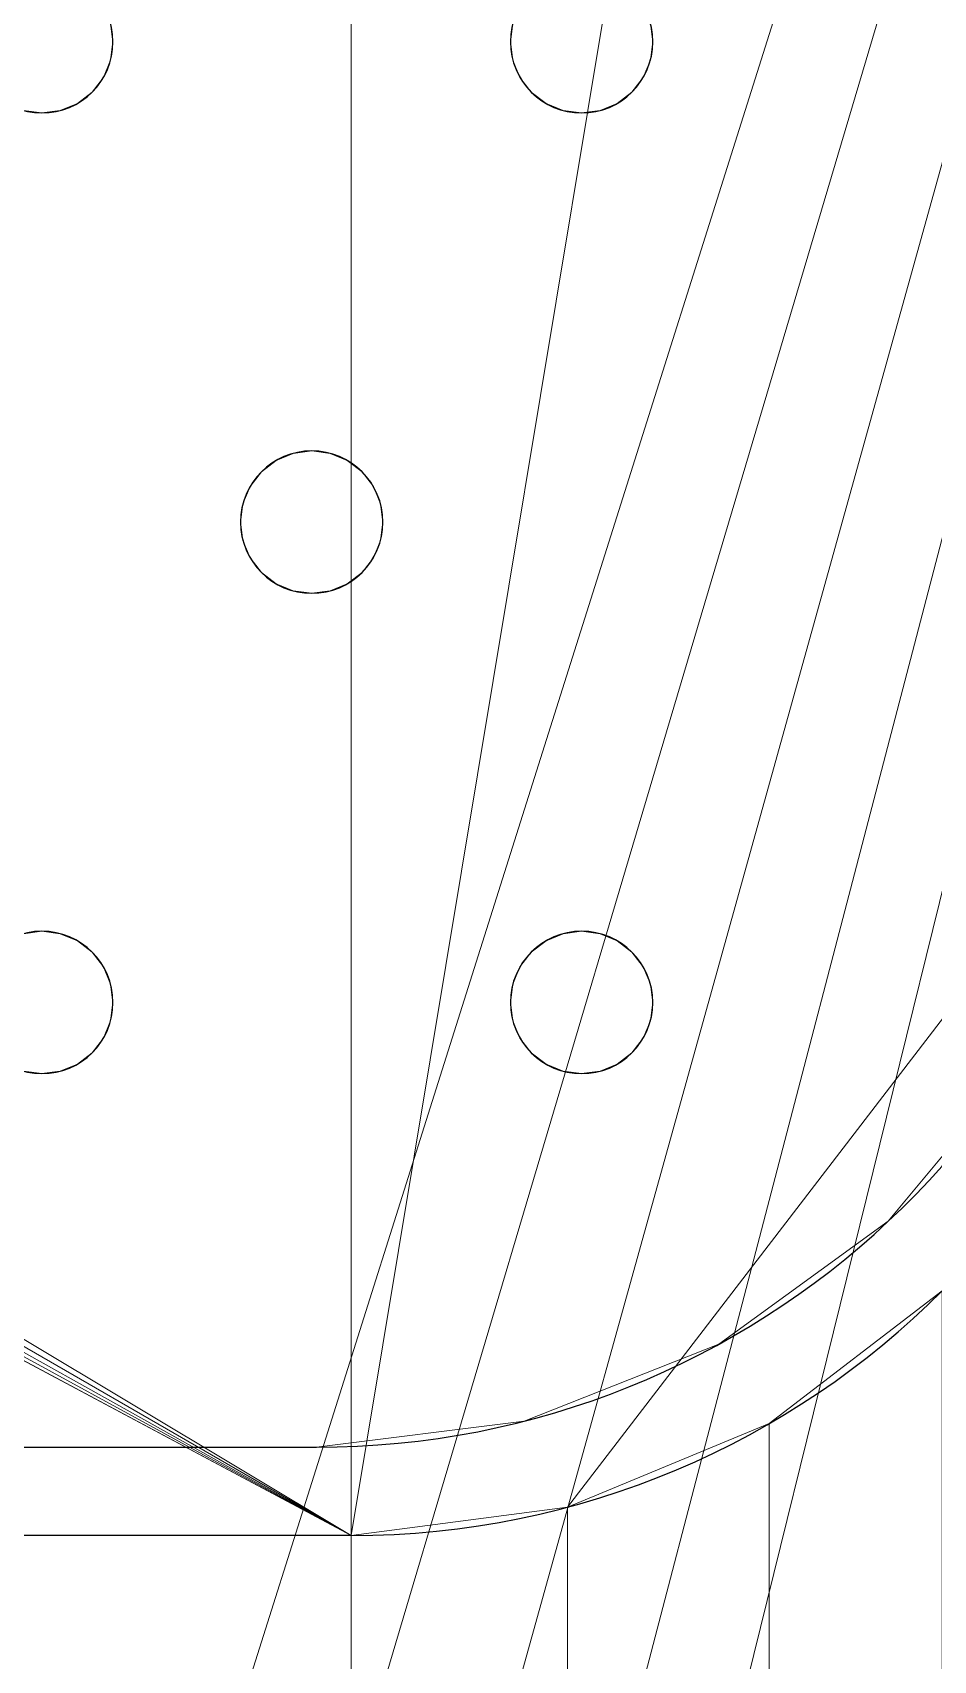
# Model space of a CAD drawing. Header units: millimetres. Extents: x -1 to 1201, y -701 to 1.
# Drawn here: x 1059.6 to 1110.2, y -405 to -313.5 of the extents above; entities that cross this region are included whole.
import ezdxf

# ---------------------------------------------------------------- set-up
doc = ezdxf.new("R2010")
doc.units = ezdxf.units.MM
doc.layers.add('IQ_200_3D', color=1, linetype='Continuous')
doc.layers.add('IQ_204_2D', color=7, linetype='Continuous')

msp = doc.modelspace()

# ---------------------------------------------------------------- linework, layer by layer
at = {"layer": 'IQ_200_3D', "lineweight": 18}
for points, invisible_edges in [([(1122.451, -349.072, 888), (1094.315, -261.035, 888), (1094.451, -260, 888), (1122.451, -119.8, 888)], 5), ([(1122.451, -119.8, 890), (1094.451, -206, 890), (1094.451, -260, 890), (1122.451, -349.072, 890)], 7), ([(1122.451, -349.072, 890), (1094.451, -260, 890), (1094.315, -261.035, 890)], 13), ([(1094.315, -312.965, 890), (1094.451, -314, 890), (1122.451, -349.072, 890), (1094.315, -261.035, 890)], 14), ([(1094.315, -312.965, 888), (1094.315, -261.035, 888), (1122.451, -349.072, 888), (1094.451, -314, 888)], 7), ([(1086.451, -314, 890), (1086.587, -312.965, 890), (1064.118, -314, 890), (1063.981, -315.035, 890)], 10), ([(1086.587, -312.965, 890), (1063.981, -312.965, 890), (1064.118, -314, 890)], 13), ([(1064.118, -314, 888), (1063.981, -312.965, 888), (1086.587, -312.965, 888), (1086.451, -314, 888)], 10), ([(1064.118, -314, 890), (1063.981, -312.965, 890), (1063.981, -312.965, 888), (1064.118, -314, 888)], 2), ([(1086.587, -312.965, 890), (1086.451, -314, 890), (1086.451, -314, 888), (1086.587, -312.965, 888)], 8), ([(1094.451, -314, 890), (1094.315, -312.965, 890), (1094.315, -312.965, 888), (1094.451, -314, 888)], 2), ([(1063.981, -315.035, 890), (1063.582, -316, 890), (1086.587, -315.035, 890), (1086.451, -314, 890)], 10), ([(1063.981, -315.035, 888), (1064.118, -314, 888), (1086.451, -314, 888), (1086.587, -315.035, 888)], 10), ([(1063.981, -315.035, 890), (1064.118, -314, 890), (1064.118, -314, 888), (1063.981, -315.035, 888)], 8), ([(1086.451, -314, 890), (1086.587, -315.035, 890), (1086.587, -315.035, 888), (1086.451, -314, 888)], 2), ([(1094.451, -314, 890), (1094.315, -315.035, 890), (1122.451, -349.072, 890)], 14), ([(1094.315, -315.035, 888), (1094.451, -314, 888), (1122.451, -349.072, 888)], 14), ([(1094.315, -315.035, 890), (1094.451, -314, 890), (1094.451, -314, 888), (1094.315, -315.035, 888)], 8), ([(1086.587, -315.035, 890), (1063.582, -316, 890), (1086.987, -316, 890)], 3), ([(1086.987, -316, 888), (1075.284, -337, 888), (1063.582, -316, 888), (1086.587, -315.035, 888)], 7), ([(1063.582, -316, 888), (1063.981, -315.035, 888), (1086.587, -315.035, 888)], 14), ([(1063.582, -316, 890), (1063.981, -315.035, 890), (1063.981, -315.035, 888), (1063.582, -316, 888)], 10), ([(1086.587, -315.035, 890), (1086.987, -316, 890), (1086.987, -316, 888), (1086.587, -315.035, 888)], 10), ([(1094.315, -315.035, 890), (1093.915, -316, 890), (1122.451, -349.072, 890)], 14), ([(1093.915, -316, 888), (1094.315, -315.035, 888), (1122.451, -349.072, 888)], 14), ([(1093.915, -316, 890), (1094.315, -315.035, 890), (1094.315, -315.035, 888), (1093.915, -316, 888)], 10), ([(1075.284, -337, 890), (1086.987, -316, 890), (1063.582, -316, 890), (1062.946, -316.828, 890)], 11), ([(1075.284, -337, 888), (1074.249, -337.136, 888), (1062.946, -316.828, 888), (1063.582, -316, 888)], 10), ([(1062.946, -316.828, 890), (1063.582, -316, 890), (1063.582, -316, 888), (1062.946, -316.828, 888)], 10), ([(1087.622, -316.828, 890), (1086.987, -316, 890), (1075.284, -337, 890), (1076.32, -337.136, 890)], 10), ([(1087.622, -316.828, 888), (1076.32, -337.136, 888), (1075.284, -337, 888), (1086.987, -316, 888)], 5), ([(1086.987, -316, 890), (1087.622, -316.828, 890), (1087.622, -316.828, 888), (1086.987, -316, 888)], 10), ([(1122.451, -349.072, 890), (1093.915, -316, 890), (1093.279, -316.828, 890)], 13), ([(1093.915, -316, 888), (1122.451, -349.072, 888), (1093.279, -316.828, 888)], 3), ([(1093.279, -316.828, 890), (1093.915, -316, 890), (1093.915, -316, 888), (1093.279, -316.828, 888)], 10), ([(1062.118, -317.464, 890), (1061.153, -317.864, 890), (1073.284, -337.536, 890), (1074.249, -337.136, 890)], 10), ([(1073.284, -337.536, 888), (1072.456, -338.172, 888), (1061.153, -317.864, 888), (1062.118, -317.464, 888)], 10), ([(1061.153, -317.864, 890), (1062.118, -317.464, 890), (1062.118, -317.464, 888), (1061.153, -317.864, 888)], 10), ([(1062.946, -316.828, 890), (1062.118, -317.464, 890), (1074.249, -337.136, 890), (1075.284, -337, 890)], 10), ([(1074.249, -337.136, 888), (1073.284, -337.536, 888), (1062.118, -317.464, 888), (1062.946, -316.828, 888)], 10), ([(1062.118, -317.464, 890), (1062.946, -316.828, 890), (1062.946, -316.828, 888), (1062.118, -317.464, 888)], 10), ([(1088.451, -317.464, 890), (1087.622, -316.828, 890), (1076.32, -337.136, 890), (1077.284, -337.536, 890)], 10), ([(1076.32, -337.136, 888), (1087.622, -316.828, 888), (1088.451, -317.464, 888)], 13), ([(1077.284, -337.536, 888), (1076.32, -337.136, 888), (1088.451, -317.464, 888), (1089.416, -317.864, 888)], 10), ([(1089.416, -317.864, 890), (1088.451, -317.464, 890), (1077.284, -337.536, 890), (1078.113, -338.172, 890)], 10), ([(1092.451, -317.464, 890), (1079.148, -339.965, 890), (1079.284, -341, 890), (1122.451, -349.072, 890)], 13), ([(1091.486, -317.864, 890), (1079.148, -339.965, 890), (1092.451, -317.464, 890)], 3), ([(1079.284, -341, 888), (1079.148, -339.965, 888), (1092.451, -317.464, 888), (1122.451, -349.072, 888)], 14), ([(1091.486, -317.864, 888), (1092.451, -317.464, 888), (1079.148, -339.965, 888)], 14), ([(1087.622, -316.828, 890), (1088.451, -317.464, 890), (1088.451, -317.464, 888), (1087.622, -316.828, 888)], 10), ([(1088.451, -317.464, 890), (1089.416, -317.864, 890), (1089.416, -317.864, 888), (1088.451, -317.464, 888)], 10), ([(1091.486, -317.864, 890), (1092.451, -317.464, 890), (1092.451, -317.464, 888), (1091.486, -317.864, 888)], 10), ([(1122.451, -349.072, 890), (1093.279, -316.828, 890), (1092.451, -317.464, 890)], 13), ([(1093.279, -316.828, 888), (1122.451, -349.072, 888), (1092.451, -317.464, 888)], 3), ([(1092.451, -317.464, 890), (1093.279, -316.828, 890), (1093.279, -316.828, 888), (1092.451, -317.464, 888)], 10), ([(1059.082, -317.864, 888), (1060.118, -318, 888), (1047.779, -338.172, 888), (1046.951, -337.536, 888)], 10), ([(1060.118, -318, 890), (1059.082, -317.864, 890), (1047.779, -338.172, 890), (1048.415, -339, 890)], 10), ([(1047.779, -338.172, 888), (1060.118, -318, 888), (1048.415, -339, 888)], 3), ([(1048.415, -339, 890), (1048.815, -339.965, 890), (1071.82, -339, 890), (1060.118, -318, 890)], 14), ([(1071.82, -339, 888), (1048.815, -339.965, 888), (1048.415, -339, 888), (1060.118, -318, 888)], 13), ([(1060.118, -318, 888), (1059.082, -317.864, 888), (1059.082, -317.864, 890), (1060.118, -318, 890)], 10), ([(1072.456, -338.172, 890), (1073.284, -337.536, 890), (1061.153, -317.864, 890), (1060.118, -318, 890)], 10), ([(1072.456, -338.172, 888), (1071.82, -339, 888), (1060.118, -318, 888), (1061.153, -317.864, 888)], 10), ([(1061.153, -317.864, 888), (1060.118, -318, 888), (1060.118, -318, 890), (1061.153, -317.864, 890)], 10), ([(1072.456, -338.172, 890), (1060.118, -318, 890), (1071.82, -339, 890)], 3), ([(1089.416, -317.864, 888), (1090.451, -318, 888), (1078.113, -338.172, 888), (1077.284, -337.536, 888)], 10), ([(1090.451, -318, 890), (1089.416, -317.864, 890), (1078.113, -338.172, 890), (1078.748, -339, 890)], 10), ([(1078.113, -338.172, 888), (1090.451, -318, 888), (1078.748, -339, 888)], 3), ([(1091.486, -317.864, 890), (1090.451, -318, 890), (1078.748, -339, 890), (1079.148, -339.965, 890)], 10), ([(1091.486, -317.864, 888), (1079.148, -339.965, 888), (1078.748, -339, 888), (1090.451, -318, 888)], 5), ([(1090.451, -318, 888), (1089.416, -317.864, 888), (1089.416, -317.864, 890), (1090.451, -318, 890)], 10), ([(1091.486, -317.864, 888), (1090.451, -318, 888), (1090.451, -318, 890), (1091.486, -317.864, 890)], 10), ([(1073.284, -337.536, 890), (1072.456, -338.172, 890), (1072.456, -338.172, 888), (1073.284, -337.536, 888)], 10), ([(1074.249, -337.136, 890), (1073.284, -337.536, 890), (1073.284, -337.536, 888), (1074.249, -337.136, 888)], 10), ([(1074.249, -337.136, 888), (1075.284, -337, 888), (1075.284, -337, 890), (1074.249, -337.136, 890)], 10), ([(1075.284, -337, 888), (1076.32, -337.136, 888), (1076.32, -337.136, 890), (1075.284, -337, 890)], 10), ([(1077.284, -337.536, 890), (1076.32, -337.136, 890), (1076.32, -337.136, 888), (1077.284, -337.536, 888)], 10), ([(1078.113, -338.172, 890), (1077.284, -337.536, 890), (1077.284, -337.536, 888), (1078.113, -338.172, 888)], 10), ([(1072.456, -338.172, 890), (1071.82, -339, 890), (1071.82, -339, 888), (1072.456, -338.172, 888)], 10), ([(1078.748, -339, 890), (1078.113, -338.172, 890), (1078.113, -338.172, 888), (1078.748, -339, 888)], 10), ([(1071.421, -339.965, 890), (1071.82, -339, 890), (1048.815, -339.965, 890)], 14), ([(1048.815, -339.965, 888), (1071.82, -339, 888), (1071.421, -339.965, 888), (1048.951, -341, 888)], 5), ([(1071.82, -339, 890), (1071.421, -339.965, 890), (1071.421, -339.965, 888), (1071.82, -339, 888)], 10), ([(1079.148, -339.965, 890), (1078.748, -339, 890), (1078.748, -339, 888), (1079.148, -339.965, 888)], 10), ([(1048.951, -341, 890), (1071.284, -341, 890), (1071.421, -339.965, 890), (1048.815, -339.965, 890)], 5), ([(1071.284, -341, 888), (1048.815, -342.035, 888), (1048.951, -341, 888), (1071.421, -339.965, 888)], 5), ([(1071.421, -339.965, 890), (1071.284, -341, 890), (1071.284, -341, 888), (1071.421, -339.965, 888)], 8), ([(1079.284, -341, 890), (1079.148, -339.965, 890), (1079.148, -339.965, 888), (1079.284, -341, 888)], 2), ([(1048.815, -342.035, 890), (1048.415, -343, 890), (1071.421, -342.035, 890), (1071.284, -341, 890)], 10), ([(1071.421, -342.035, 888), (1048.415, -343, 888), (1048.815, -342.035, 888), (1071.284, -341, 888)], 5), ([(1071.284, -341, 890), (1048.951, -341, 890), (1048.815, -342.035, 890)], 13), ([(1071.284, -341, 890), (1071.421, -342.035, 890), (1071.421, -342.035, 888), (1071.284, -341, 888)], 2), ([(1079.284, -341, 890), (1079.148, -342.035, 890), (1092.451, -364.536, 890), (1122.451, -349.072, 890)], 14), ([(1079.284, -341, 888), (1122.451, -349.072, 888), (1092.451, -364.536, 888), (1079.148, -342.035, 888)], 7), ([(1079.148, -342.035, 890), (1079.284, -341, 890), (1079.284, -341, 888), (1079.148, -342.035, 888)], 8), ([(1071.82, -343, 890), (1071.421, -342.035, 890), (1048.415, -343, 890), (1060.118, -364, 890)], 14), ([(1048.415, -343, 888), (1071.421, -342.035, 888), (1071.82, -343, 888), (1060.118, -364, 888)], 13), ([(1071.421, -342.035, 890), (1071.82, -343, 890), (1071.82, -343, 888), (1071.421, -342.035, 888)], 10), ([(1091.486, -364.136, 890), (1079.148, -342.035, 890), (1078.748, -343, 890), (1090.451, -364, 890)], 5), ([(1079.148, -342.035, 888), (1092.451, -364.536, 888), (1091.486, -364.136, 888), (1078.748, -343, 888)], 5), ([(1078.748, -343, 890), (1079.148, -342.035, 890), (1079.148, -342.035, 888), (1078.748, -343, 888)], 10), ([(1092.451, -364.536, 890), (1079.148, -342.035, 890), (1091.486, -364.136, 890)], 3), ([(1047.779, -343.828, 890), (1060.118, -364, 890), (1048.415, -343, 890)], 3), ([(1060.118, -364, 888), (1059.082, -364.136, 888), (1047.779, -343.828, 888), (1048.415, -343, 888)], 10), ([(1072.456, -343.828, 890), (1071.82, -343, 890), (1060.118, -364, 890), (1061.153, -364.136, 890)], 10), ([(1072.456, -343.828, 888), (1061.153, -364.136, 888), (1060.118, -364, 888), (1071.82, -343, 888)], 5), ([(1071.82, -343, 890), (1072.456, -343.828, 890), (1072.456, -343.828, 888), (1071.82, -343, 888)], 10), ([(1078.113, -343.828, 890), (1089.416, -364.136, 890), (1090.451, -364, 890), (1078.748, -343, 890)], 5), ([(1078.748, -343, 888), (1091.486, -364.136, 888), (1090.451, -364, 888), (1078.113, -343.828, 888)], 5), ([(1078.113, -343.828, 890), (1078.748, -343, 890), (1078.748, -343, 888), (1078.113, -343.828, 888)], 10), ([(1047.779, -343.828, 890), (1046.951, -344.464, 890), (1059.082, -364.136, 890), (1060.118, -364, 890)], 10), ([(1073.284, -344.464, 890), (1072.456, -343.828, 890), (1061.153, -364.136, 890), (1062.118, -364.536, 890)], 10), ([(1061.153, -364.136, 888), (1072.456, -343.828, 888), (1073.284, -344.464, 888), (1062.118, -364.536, 888)], 5), ([(1072.456, -343.828, 890), (1073.284, -344.464, 890), (1073.284, -344.464, 888), (1072.456, -343.828, 888)], 10), ([(1089.416, -364.136, 890), (1078.113, -343.828, 890), (1077.284, -344.464, 890), (1088.451, -364.536, 890)], 5), ([(1089.416, -364.136, 888), (1077.284, -344.464, 888), (1078.113, -343.828, 888), (1090.451, -364, 888)], 5), ([(1077.284, -344.464, 890), (1078.113, -343.828, 890), (1078.113, -343.828, 888), (1077.284, -344.464, 888)], 10), ([(1074.249, -344.864, 890), (1073.284, -344.464, 890), (1062.118, -364.536, 890), (1062.946, -365.172, 890)], 10), ([(1074.249, -344.864, 888), (1062.946, -365.172, 888), (1062.118, -364.536, 888), (1073.284, -344.464, 888)], 5), ([(1062.946, -365.172, 890), (1063.582, -366, 890), (1075.284, -345, 890), (1074.249, -344.864, 890)], 10), ([(1075.284, -345, 888), (1063.582, -366, 888), (1062.946, -365.172, 888), (1074.249, -344.864, 888)], 5), ([(1073.284, -344.464, 890), (1074.249, -344.864, 890), (1074.249, -344.864, 888), (1073.284, -344.464, 888)], 10), ([(1075.284, -345, 888), (1074.249, -344.864, 888), (1074.249, -344.864, 890), (1075.284, -345, 890)], 10), ([(1076.32, -344.864, 890), (1075.284, -345, 890), (1087.622, -365.172, 890), (1088.451, -364.536, 890)], 10), ([(1076.32, -344.864, 888), (1088.451, -364.536, 888), (1087.622, -365.172, 888), (1075.284, -345, 888)], 5), ([(1076.32, -344.864, 888), (1075.284, -345, 888), (1075.284, -345, 890), (1076.32, -344.864, 890)], 10), ([(1088.451, -364.536, 890), (1077.284, -344.464, 890), (1076.32, -344.864, 890)], 13), ([(1077.284, -344.464, 888), (1089.416, -364.136, 888), (1088.451, -364.536, 888), (1076.32, -344.864, 888)], 5), ([(1076.32, -344.864, 890), (1077.284, -344.464, 890), (1077.284, -344.464, 888), (1076.32, -344.864, 888)], 10), ([(1063.582, -366, 890), (1063.981, -366.965, 890), (1086.987, -366, 890), (1075.284, -345, 890)], 14), ([(1086.987, -366, 888), (1063.981, -366.965, 888), (1063.582, -366, 888), (1075.284, -345, 888)], 13), ([(1087.622, -365.172, 890), (1075.284, -345, 890), (1086.987, -366, 890)], 3), ([(1075.284, -345, 888), (1087.622, -365.172, 888), (1086.987, -366, 888)], 13), ([(1092.451, -364.536, 890), (1093.279, -365.172, 890), (1122.451, -349.072, 890)], 14), ([(1093.279, -365.172, 888), (1092.451, -364.536, 888), (1122.451, -349.072, 888), (1120.22, -360.62, 888)], 10), ([(1120.22, -360.62, 890), (1122.451, -349.072, 890), (1093.279, -365.172, 890), (1093.915, -366, 890)], 10), ([(1120.22, -360.62, 888), (1115.191, -371.252, 888), (1093.915, -366, 888), (1093.279, -365.172, 888)], 10), ([(1115.191, -371.252, 890), (1120.22, -360.62, 890), (1093.915, -366, 890), (1094.315, -366.965, 890)], 10), ([(1059.082, -364.136, 888), (1060.118, -364, 888), (1060.118, -364, 890), (1059.082, -364.136, 890)], 10), ([(1060.118, -364, 888), (1061.153, -364.136, 888), (1061.153, -364.136, 890), (1060.118, -364, 890)], 10), ([(1062.118, -364.536, 890), (1061.153, -364.136, 890), (1061.153, -364.136, 888), (1062.118, -364.536, 888)], 10), ([(1089.416, -364.136, 890), (1088.451, -364.536, 890), (1088.451, -364.536, 888), (1089.416, -364.136, 888)], 10), ([(1089.416, -364.136, 888), (1090.451, -364, 888), (1090.451, -364, 890), (1089.416, -364.136, 890)], 10), ([(1090.451, -364, 888), (1091.486, -364.136, 888), (1091.486, -364.136, 890), (1090.451, -364, 890)], 10), ([(1092.451, -364.536, 890), (1091.486, -364.136, 890), (1091.486, -364.136, 888), (1092.451, -364.536, 888)], 10), ([(1062.946, -365.172, 890), (1062.118, -364.536, 890), (1062.118, -364.536, 888), (1062.946, -365.172, 888)], 10), ([(1088.451, -364.536, 890), (1087.622, -365.172, 890), (1087.622, -365.172, 888), (1088.451, -364.536, 888)], 10), ([(1093.279, -365.172, 890), (1092.451, -364.536, 890), (1092.451, -364.536, 888), (1093.279, -365.172, 888)], 10), ([(1063.582, -366, 890), (1062.946, -365.172, 890), (1062.946, -365.172, 888), (1063.582, -366, 888)], 10), ([(1063.981, -366.965, 890), (1063.582, -366, 890), (1063.582, -366, 888), (1063.981, -366.965, 888)], 10), ([(1086.587, -366.965, 890), (1086.987, -366, 890), (1063.981, -366.965, 890), (1064.118, -368, 890)], 10), ([(1063.981, -366.965, 888), (1086.987, -366, 888), (1086.587, -366.965, 888), (1064.118, -368, 888)], 5), ([(1086.987, -366, 890), (1086.587, -366.965, 890), (1086.587, -366.965, 888), (1086.987, -366, 888)], 10), ([(1087.622, -365.172, 890), (1086.987, -366, 890), (1086.987, -366, 888), (1087.622, -365.172, 888)], 10), ([(1093.915, -366, 890), (1093.279, -365.172, 890), (1093.279, -365.172, 888), (1093.915, -366, 888)], 10), ([(1093.915, -366, 888), (1115.191, -371.252, 888), (1094.315, -366.965, 888)], 3), ([(1094.315, -366.965, 890), (1093.915, -366, 890), (1093.915, -366, 888), (1094.315, -366.965, 888)], 10), ([(1086.451, -368, 890), (1086.587, -366.965, 890), (1064.118, -368, 890), (1063.981, -369.035, 890)], 10), ([(1064.118, -368, 888), (1086.587, -366.965, 888), (1086.451, -368, 888), (1063.981, -369.035, 888)], 5), ([(1064.118, -368, 890), (1063.981, -366.965, 890), (1063.981, -366.965, 888), (1064.118, -368, 888)], 2), ([(1086.587, -366.965, 890), (1086.451, -368, 890), (1086.451, -368, 888), (1086.587, -366.965, 888)], 8), ([(1094.315, -366.965, 890), (1094.451, -368, 890), (1115.191, -371.252, 890)], 14), ([(1115.191, -371.252, 888), (1094.451, -368, 888), (1094.315, -366.965, 888)], 13), ([(1094.451, -368, 890), (1094.315, -366.965, 890), (1094.315, -366.965, 888), (1094.451, -368, 888)], 2), ([(1086.587, -369.035, 890), (1086.451, -368, 890), (1063.981, -369.035, 890), (1063.582, -370, 890)], 10), ([(1086.587, -369.035, 888), (1063.582, -370, 888), (1063.981, -369.035, 888), (1086.451, -368, 888)], 5), ([(1063.981, -369.035, 890), (1064.118, -368, 890), (1064.118, -368, 888), (1063.981, -369.035, 888)], 8), ([(1086.451, -368, 890), (1086.587, -369.035, 890), (1086.587, -369.035, 888), (1086.451, -368, 888)], 2), ([(1094.315, -369.035, 890), (1115.191, -371.252, 890), (1094.451, -368, 890)], 3), ([(1094.315, -369.035, 888), (1094.451, -368, 888), (1115.191, -371.252, 888)], 14), ([(1094.315, -369.035, 890), (1094.451, -368, 890), (1094.451, -368, 888), (1094.315, -369.035, 888)], 8), ([(1086.987, -370, 890), (1086.587, -369.035, 890), (1063.582, -370, 890), (1075.551, -393, 890)], 14), ([(1063.582, -370, 888), (1086.587, -369.035, 888), (1086.987, -370, 888)], 13), ([(1063.582, -370, 890), (1063.981, -369.035, 890), (1063.981, -369.035, 888), (1063.582, -370, 888)], 10), ([(1086.587, -369.035, 890), (1086.987, -370, 890), (1086.987, -370, 888), (1086.587, -369.035, 888)], 10), ([(1094.315, -369.035, 890), (1093.915, -370, 890), (1107.681, -380.303, 890), (1115.191, -371.252, 890)], 10), ([(1094.315, -369.035, 888), (1115.191, -371.252, 888), (1107.681, -380.303, 888), (1093.915, -370, 888)], 5), ([(1093.915, -370, 890), (1094.315, -369.035, 890), (1094.315, -369.035, 888), (1093.915, -370, 888)], 10), ([(1062.946, -370.828, 890), (1075.551, -393, 890), (1063.582, -370, 890)], 3), ([(1075.551, -393, 888), (1062.946, -370.828, 888), (1063.582, -370, 888), (1086.987, -370, 888)], 13), ([(1062.946, -370.828, 890), (1063.582, -370, 890), (1063.582, -370, 888), (1062.946, -370.828, 888)], 10), ([(1087.622, -370.828, 890), (1086.987, -370, 890), (1075.551, -393, 890), (1087.22, -391.529, 890)], 10), ([(1087.622, -370.828, 888), (1075.551, -393, 888), (1086.987, -370, 888)], 3), ([(1086.987, -370, 890), (1087.622, -370.828, 890), (1087.622, -370.828, 888), (1086.987, -370, 888)], 10), ([(1107.681, -380.303, 890), (1093.915, -370, 890), (1093.279, -370.828, 890), (1098.158, -387.206, 890)], 5), ([(1093.915, -370, 888), (1107.681, -380.303, 888), (1093.279, -370.828, 888)], 3), ([(1093.279, -370.828, 890), (1093.915, -370, 890), (1093.915, -370, 888), (1093.279, -370.828, 888)], 10), ([(1031.784, -371.464, 890), (1030.819, -371.864, 890), (1075.551, -393, 890), (1058.118, -371.464, 890)], 14), ([(1075.551, -393, 888), (1030.819, -371.864, 888), (1031.784, -371.464, 888), (1058.118, -371.464, 888)], 13), ([(1058.118, -371.464, 890), (1075.551, -393, 890), (1059.082, -371.864, 890)], 3), ([(1058.118, -371.464, 888), (1059.082, -371.864, 888), (1075.551, -393, 888)], 14), ([(1061.153, -371.864, 890), (1075.551, -393, 890), (1062.118, -371.464, 890)], 3), ([(1075.551, -393, 888), (1061.153, -371.864, 888), (1062.118, -371.464, 888)], 13), ([(1061.153, -371.864, 890), (1062.118, -371.464, 890), (1062.118, -371.464, 888), (1061.153, -371.864, 888)], 10), ([(1062.946, -370.828, 890), (1062.118, -371.464, 890), (1075.551, -393, 890)], 14), ([(1062.118, -371.464, 888), (1062.946, -370.828, 888), (1075.551, -393, 888)], 14), ([(1062.118, -371.464, 890), (1062.946, -370.828, 890), (1062.946, -370.828, 888), (1062.118, -371.464, 888)], 10), ([(1087.622, -370.828, 888), (1088.451, -371.464, 888), (1087.22, -391.529, 888), (1075.551, -393, 888)], 10), ([(1088.451, -371.464, 890), (1087.622, -370.828, 890), (1087.22, -391.529, 890)], 14), ([(1089.416, -371.864, 890), (1088.451, -371.464, 890), (1087.22, -391.529, 890)], 14), ([(1088.451, -371.464, 888), (1089.416, -371.864, 888), (1087.22, -391.529, 888)], 14), ([(1087.622, -370.828, 890), (1088.451, -371.464, 890), (1088.451, -371.464, 888), (1087.622, -370.828, 888)], 10), ([(1088.451, -371.464, 890), (1089.416, -371.864, 890), (1089.416, -371.864, 888), (1088.451, -371.464, 888)], 10), ([(1092.451, -371.464, 890), (1091.486, -371.864, 890), (1098.158, -387.206, 890)], 14), ([(1091.486, -371.864, 888), (1092.451, -371.464, 888), (1098.158, -387.206, 888)], 14), ([(1091.486, -371.864, 890), (1092.451, -371.464, 890), (1092.451, -371.464, 888), (1091.486, -371.864, 888)], 10), ([(1098.158, -387.206, 890), (1093.279, -370.828, 890), (1092.451, -371.464, 890)], 13), ([(1093.279, -370.828, 888), (1107.681, -380.303, 888), (1098.158, -387.206, 888), (1092.451, -371.464, 888)], 5), ([(1092.451, -371.464, 890), (1093.279, -370.828, 890), (1093.279, -370.828, 888), (1092.451, -371.464, 888)], 10), ([(1107.681, -380.303, 888), (1115.191, -371.252, 888), (1115.191, -371.252, 890), (1107.681, -380.303, 890)], 10), ([(847.784, -372, 890), (817.451, -372, 890), (610.251, -393, 890), (1075.551, -393, 890)], 11), ([(1075.551, -393, 888), (610.251, -393, 888), (847.784, -372, 888), (878.118, -372, 888)], 14), ([(878.118, -372, 890), (847.784, -372, 890), (1075.551, -393, 890)], 15), ([(908.451, -372, 890), (878.118, -372, 890), (1075.551, -393, 890), (938.784, -372, 890)], 15), ([(1075.551, -393, 888), (878.118, -372, 888), (908.451, -372, 888), (938.784, -372, 888)], 15), ([(969.118, -372, 890), (938.784, -372, 890), (1075.551, -393, 890), (999.451, -372, 890)], 15), ([(1075.551, -393, 888), (938.784, -372, 888), (969.118, -372, 888), (999.451, -372, 888)], 15), ([(1075.551, -393, 890), (1000.486, -371.864, 890), (999.451, -372, 890)], 13), ([(1075.551, -393, 888), (999.451, -372, 888), (1000.486, -371.864, 888), (1028.749, -371.864, 888)], 13), ([(1028.749, -371.864, 890), (1000.486, -371.864, 890), (1075.551, -393, 890), (1029.784, -372, 890)], 7), ([(1075.551, -393, 888), (1028.749, -371.864, 888), (1029.784, -372, 888)], 13), ([(1029.784, -372, 890), (1075.551, -393, 890), (1030.819, -371.864, 890)], 3), ([(1029.784, -372, 888), (1030.819, -371.864, 888), (1075.551, -393, 888)], 14), ([(1060.118, -372, 890), (1059.082, -371.864, 890), (1075.551, -393, 890)], 14), ([(1059.082, -371.864, 888), (1060.118, -372, 888), (1075.551, -393, 888)], 14), ([(1060.118, -372, 888), (1059.082, -371.864, 888), (1059.082, -371.864, 890), (1060.118, -372, 890)], 10), ([(1075.551, -393, 890), (1061.153, -371.864, 890), (1060.118, -372, 890)], 13), ([(1061.153, -371.864, 888), (1075.551, -393, 888), (1060.118, -372, 888)], 3), ([(1061.153, -371.864, 888), (1060.118, -372, 888), (1060.118, -372, 890), (1061.153, -371.864, 890)], 10), ([(1087.22, -391.529, 890), (1098.158, -387.206, 890), (1090.451, -372, 890), (1089.416, -371.864, 890)], 10), ([(1090.451, -372, 888), (1098.158, -387.206, 888), (1087.22, -391.529, 888), (1089.416, -371.864, 888)], 5), ([(1090.451, -372, 888), (1089.416, -371.864, 888), (1089.416, -371.864, 890), (1090.451, -372, 890)], 10), ([(1091.486, -371.864, 890), (1090.451, -372, 890), (1098.158, -387.206, 890)], 14), ([(1098.158, -387.206, 888), (1090.451, -372, 888), (1091.486, -371.864, 888)], 13), ([(1091.486, -371.864, 888), (1090.451, -372, 888), (1090.451, -372, 890), (1091.486, -371.864, 890)], 10), ([(1107.681, -380.303, 890), (1098.158, -387.206, 890), (1098.158, -387.206, 888), (1107.681, -380.303, 888)], 10), ([(1087.22, -391.529, 888), (1098.158, -387.206, 888), (1098.158, -387.206, 890), (1087.22, -391.529, 890)], 10), ([(1075.551, -393, 888), (1087.22, -391.529, 888), (1087.22, -391.529, 890), (1075.551, -393, 890)], 2)]:
    msp.add_3dface(points, dxfattribs=dict(at, invisible_edges=invisible_edges))
msp.add_3dface([(610.251, -393, 890), (610.251, -393, 888), (1075.551, -393, 888), (1075.551, -393, 890)], dxfattribs=at)
at = {"layer": 'IQ_204_2D'}
for p, q in [((610.251, -393), (1075.551, -393)), ((1077.5, -397.966), (122.5, -397.966))]:
    msp.add_line(p, q, dxfattribs=at)
for centre, radius, start, end in [((1060.118, -314), 4, 360, 180), ((1090.451, -314), 4, 0, 180), ((1060.118, -314), 4, 180, 360), ((1090.451, -314), 4, 180, 360), ((1075.284, -341), 4, 0, 180), ((1075.284, -341), 4, 180, 360), ((1075.551, -346), 47.001, 270, 356.2522), ((1077.5, -351), 46.966, 270, 0), ((1060.118, -368), 4, 360, 180), ((1090.451, -368), 4, 0, 180), ((1060.118, -368), 4, 180, 360), ((1090.451, -368), 4, 180, 360)]:
    msp.add_arc(centre, radius, start, end, dxfattribs=at)

# ---------------------------------------------------------------- meshes
at = {"layer": 'IQ_200_3D', "lineweight": 18}
mesh = msp.add_polyface(dxfattribs=at)
corners = [(1200, 0, 850), (1200, -700, 850), (0, -700, 850), (0, 0, 850), (810.5, -594, 850), (811.556, -602.023, 850), (814.653, -609.5, 850), (819.58, -615.92, 850), (826, -620.847, 850), (833.477, -623.944, 850), (841.5, -625, 850), (1059.5, -625, 850), (1067.523, -623.944, 850), (1075, -620.847, 850), (1081.42, -615.92, 850), (1086.347, -609.5, 850), (1089.444, -602.023, 850), (1090.5, -594, 850), (1090.5, -476, 850), (1089.444, -467.977, 850), (1086.347, -460.5, 850), (1081.42, -454.08, 850), (1075, -449.153, 850), (1067.523, -446.056, 850), (1059.5, -445, 850), (841.5, -445, 850), (833.477, -446.056, 850), (826, -449.153, 850), (819.58, -454.08, 850), (814.653, -460.5, 850), (811.556, -467.977, 850), (810.5, -476, 850)]
mesh.append_faces([[corners[k] for k in face] for face in [(29, 3, 28), (6, 2, 5), (4, 2, 31), (23, 0, 22), (13, 1, 12), (15, 1, 14), (11, 1, 10)]], dxfattribs={"vtx0": -1, "vtx1": -1})
mesh.append_faces([[corners[k] for k in face] for face in [(3, 29, 30, 2), (2, 30, 31), (0, 25, 26), (2, 6, 7), (2, 9, 10, 1), (0, 20, 21), (1, 18, 19), (1, 15, 16)]], dxfattribs={"vtx0": -1, "vtx2": -1})
mesh.append_faces([[corners[k] for k in face] for face in [(27, 28, 3), (4, 5, 2), (7, 8, 2), (8, 9, 2), (23, 24, 0), (21, 22, 0), (24, 25, 0), (13, 14, 1), (11, 12, 1), (16, 17, 1), (17, 18, 1)]], dxfattribs={"vtx1": -1, "vtx2": -1})
mesh.append_faces([[corners[k] for k in face] for face in [(26, 27, 3, 0), (19, 20, 0, 1)]], dxfattribs={"vtx1": -1, "vtx3": -1})
mesh = msp.add_polyface(dxfattribs=at)
corners = [(1200, -700, 900), (1200, -23, 900), (0, -23, 900), (0, -700, 900), (90, -35.113, 900), (1110, -35.113, 900), (1129.382, -37.665, 900), (1147.443, -45.146, 900), (1162.953, -57.047, 900), (1174.854, -72.557, 900), (1182.335, -90.618, 900), (1184.887, -110, 900), (1184.887, -610, 900), (1182.335, -629.382, 900), (1174.854, -647.443, 900), (1162.953, -662.953, 900), (1147.443, -674.854, 900), (1129.382, -682.335, 900), (1110, -684.887, 900), (90, -684.887, 900), (70.618, -682.335, 900), (52.557, -674.854, 900), (37.047, -662.953, 900), (25.146, -647.443, 900), (17.665, -629.382, 900), (15.113, -610, 900), (15.113, -110, 900), (17.665, -90.618, 900), (25.146, -72.557, 900), (37.047, -57.047, 900), (52.557, -45.146, 900), (70.618, -37.665, 900)]
mesh.append_faces([[corners[k] for k in face] for face in [(9, 1, 8), (14, 0, 13), (31, 2, 30), (28, 2, 27), (21, 3, 20), (23, 3, 22)]], dxfattribs={"vtx0": -1, "vtx1": -1})
mesh.append_faces([[corners[k] for k in face] for face in [(1, 9, 10), (1, 11, 12, 0), (0, 14, 15), (0, 18, 19, 3), (2, 28, 29), (3, 23, 24)]], dxfattribs={"vtx0": -1, "vtx2": -1})
mesh.append_faces([[corners[k] for k in face] for face in [(10, 11, 1), (5, 6, 1), (7, 8, 1), (6, 7, 1), (12, 13, 0), (15, 16, 0), (17, 18, 0), (16, 17, 0), (31, 4, 2), (29, 30, 2), (26, 27, 2), (21, 22, 3), (19, 20, 3), (24, 25, 3)]], dxfattribs={"vtx1": -1, "vtx2": -1})
mesh.append_faces([[corners[k] for k in face] for face in [(4, 5, 1, 2), (25, 26, 2, 3)]], dxfattribs={"vtx1": -1, "vtx3": -1})
mesh = msp.add_polyface(dxfattribs=at)
corners = [(1110, -48.392, 890), (90, -48.392, 890), (66.424, -53.082, 890), (46.437, -66.437, 890), (33.082, -86.424, 890), (28.392, -110, 890), (28.392, -610, 890), (33.082, -633.576, 890), (46.437, -653.563, 890), (66.424, -666.918, 890), (90, -671.608, 890), (1110, -671.608, 890), (1133.576, -666.918, 890), (1153.563, -653.563, 890), (1166.918, -633.576, 890), (1171.608, -610, 890), (1171.608, -110, 890), (1166.918, -86.424, 890), (1153.563, -66.437, 890), (1133.576, -53.082, 890), (122.5, -418.034, 890), (1077.5, -418.034, 890), (1089.656, -419.634, 890), (1100.983, -424.326, 890), (1110.71, -431.79, 890), (1118.174, -441.517, 890), (1122.866, -452.844, 890), (1124.466, -465, 890), (1124.466, -605, 890), (1122.866, -617.156, 890), (1118.174, -628.483, 890), (1110.71, -638.21, 890), (1100.983, -645.674, 890), (1089.656, -650.366, 890), (1077.5, -651.966, 890), (122.5, -651.966, 890), (110.344, -650.366, 890), (99.017, -645.674, 890), (89.29, -638.21, 890), (81.826, -628.483, 890), (77.134, -617.156, 890), (75.534, -605, 890), (75.534, -465, 890), (77.134, -452.844, 890), (81.826, -441.517, 890), (89.29, -431.79, 890), (99.017, -424.326, 890), (110.344, -419.634, 890), (122.5, -68.034, 890), (1077.5, -68.034, 890), (1089.656, -69.634, 890), (1100.983, -74.326, 890), (1110.71, -81.79, 890), (1118.174, -91.517, 890), (1122.866, -102.844, 890), (1124.466, -115, 890), (1124.466, -351, 890), (1122.866, -363.156, 890), (1118.174, -374.483, 890), (1110.71, -384.21, 890), (1100.983, -391.674, 890), (1089.656, -396.366, 890), (1077.5, -397.966, 890), (122.5, -397.966, 890), (110.344, -396.366, 890), (99.017, -391.674, 890), (89.29, -384.21, 890), (81.826, -374.483, 890), (77.134, -363.156, 890), (75.534, -351, 890), (75.534, -115, 890), (77.134, -102.844, 890), (81.826, -91.517, 890), (89.29, -81.79, 890), (99.017, -74.326, 890), (110.344, -69.634, 890)]
mesh.append_faces([[corners[k] for k in face] for face in [(65, 47, 64), (75, 1, 74), (71, 5, 70), (73, 2, 72)]], dxfattribs={"vtx0": -1, "vtx1": -1})
mesh.append_faces([[corners[k] for k in face] for face in [(15, 28, 29, 14), (11, 32, 33), (16, 55, 56, 15), (54, 17, 18, 53), (53, 18, 19, 52), (52, 19, 0, 51), (0, 50, 51), (10, 37, 38, 9), (64, 47, 20, 63), (8, 39, 40, 7), (39, 8, 9, 38), (69, 42, 43), (3, 71, 72, 2)]], dxfattribs={"vtx0": -1, "vtx2": -1})
mesh.append_faces([[corners[k] for k in face] for face in [(6, 41, 42, 69)]], dxfattribs={"vtx0": -1, "vtx2": -1, "vtx3": -1})
mesh.append_faces([[corners[k] for k in face] for face in [(11, 33, 34, 35), (1, 75, 48, 49), (71, 3, 4, 5)]], dxfattribs={"vtx0": -1, "vtx3": -1})
mesh.append_faces([[corners[k] for k in face] for face in [(36, 37, 10)]], dxfattribs={"vtx1": -1, "vtx2": -1})
mesh.append_faces([[corners[k] for k in face] for face in [(27, 28, 15, 56)]], dxfattribs={"vtx1": -1, "vtx2": -1, "vtx3": -1})
mesh.append_faces([[corners[k] for k in face] for face in [(13, 14, 29, 30), (12, 13, 30, 31), (26, 27, 56, 57), (31, 32, 11, 12), (24, 25, 58, 59), (21, 22, 61, 62), (22, 23, 60, 61), (23, 24, 59, 60), (25, 26, 57, 58), (54, 55, 16, 17), (49, 50, 0, 1), (20, 21, 62, 63), (35, 36, 10, 11), (45, 46, 66, 67), (46, 47, 65, 66), (6, 7, 40, 41), (43, 44, 68, 69), (44, 45, 67, 68), (73, 74, 1, 2), (69, 70, 5, 6)]], dxfattribs={"vtx1": -1, "vtx3": -1})
mesh = msp.add_polyface(dxfattribs=at)
corners = [(122.5, -68.034, 860), (110.344, -69.634, 860), (99.017, -74.326, 860), (89.29, -81.79, 860), (81.826, -91.517, 860), (77.134, -102.844, 860), (75.534, -115, 860), (75.534, -351, 860), (77.134, -363.156, 860), (81.826, -374.483, 860), (89.29, -384.21, 860), (99.017, -391.674, 860), (110.344, -396.366, 860), (122.5, -397.966, 860), (1077.5, -397.966, 860), (1089.656, -396.366, 860), (1100.983, -391.674, 860), (1110.71, -384.21, 860), (1118.174, -374.483, 860), (1122.866, -363.156, 860), (1124.466, -351, 860), (1124.466, -115, 860), (1122.866, -102.844, 860), (1118.174, -91.517, 860), (1110.71, -81.79, 860), (1100.983, -74.326, 860), (1089.656, -69.634, 860), (1077.5, -68.034, 860), (640.451, -68.034, 860), (640.451, -105, 860), (639.258, -114.059, 860), (635.762, -122.5, 860), (630.2, -129.749, 860), (622.951, -135.311, 860), (614.51, -138.807, 860), (605.451, -140, 860), (594.549, -140, 860), (585.49, -138.807, 860), (577.049, -135.311, 860), (569.8, -129.749, 860), (564.238, -122.5, 860), (560.742, -114.059, 860), (559.549, -105, 860), (559.549, -68.034, 860), (600, -115, 860), (603.882, -114.489, 860), (607.5, -112.99, 860), (610.607, -110.607, 860), (612.99, -107.5, 860), (614.489, -103.882, 860), (615, -100, 860), (614.489, -96.118, 860), (612.99, -92.5, 860), (610.607, -89.393, 860), (607.5, -87.01, 860), (603.882, -85.511, 860), (600, -85, 860), (596.118, -85.511, 860), (592.5, -87.01, 860), (589.393, -89.393, 860), (587.01, -92.5, 860), (585.511, -96.118, 860), (585, -100, 860), (585.511, -103.882, 860), (587.01, -107.5, 860), (589.393, -110.607, 860), (592.5, -112.99, 860), (596.118, -114.489, 860)]
mesh.append_faces([[corners[k] for k in face] for face in [(0, 42, 43), (29, 27, 28), (65, 62, 63, 64), (48, 46, 47), (50, 48, 49)]], dxfattribs={"vtx0": -1})
mesh.append_faces([[corners[k] for k in face] for face in [(35, 14, 34)]], dxfattribs={"vtx0": -1, "vtx1": -1})
mesh.append_faces([[corners[k] for k in face] for face in [(62, 65, 45, 52)]], dxfattribs={"vtx0": -1, "vtx1": -1, "vtx2": -1, "vtx3": -1})
mesh.append_faces([[corners[k] for k in face] for face in [(13, 6, 7, 12), (14, 35, 36), (27, 29, 30), (65, 44, 45)]], dxfattribs={"vtx0": -1, "vtx2": -1})
mesh.append_faces([[corners[k] for k in face] for face in [(13, 39, 40, 0), (21, 26, 27, 14), (50, 45, 46, 48)]], dxfattribs={"vtx0": -1, "vtx2": -1, "vtx3": -1})
mesh.append_faces([[corners[k] for k in face] for face in [(7, 10, 11, 12), (20, 15, 16, 17)]], dxfattribs={"vtx0": -1, "vtx3": -1})
mesh.append_faces([[corners[k] for k in face] for face in [(38, 39, 13), (37, 38, 13), (2, 3, 6, 1), (41, 42, 0), (40, 41, 0), (33, 34, 14), (32, 33, 14), (30, 31, 27), (25, 26, 21, 24), (55, 56, 52)]], dxfattribs={"vtx1": -1, "vtx2": -1})
mesh.append_faces([[corners[k] for k in face] for face in [(0, 1, 6, 13), (31, 32, 14, 27), (61, 62, 52, 56)]], dxfattribs={"vtx1": -1, "vtx2": -1, "vtx3": -1})
mesh.append_faces([[corners[k] for k in face] for face in [(13, 14, 36, 37), (14, 15, 20, 21)]], dxfattribs={"vtx1": -1, "vtx3": -1})
mesh.append_faces([[corners[k] for k in face] for face in [(4, 5, 6, 3), (18, 19, 20, 17), (57, 58, 59, 56)]], dxfattribs={"vtx2": -1})
mesh.append_faces([[corners[k] for k in face] for face in [(59, 60, 61, 56), (50, 51, 52, 45)]], dxfattribs={"vtx2": -1, "vtx3": -1})
mesh.append_faces([[corners[k] for k in face] for face in [(7, 8, 9, 10), (21, 22, 23, 24), (65, 66, 67, 44), (52, 53, 54, 55)]], dxfattribs={"vtx3": -1})
mesh = msp.add_polyface(dxfattribs=at)
corners = [(1077.5, -397.966, 890), (1089.656, -396.366, 890), (1100.983, -391.674, 890), (1110.71, -384.21, 890), (1118.174, -374.483, 890), (1122.866, -363.156, 890), (1124.466, -351, 890), (1124.466, -351, 860), (1122.866, -363.156, 860), (1118.174, -374.483, 860), (1110.71, -384.21, 860), (1100.983, -391.674, 860), (1089.656, -396.366, 860), (1077.5, -397.966, 860)]
mesh.append_faces([[corners[k] for k in face] for face in [(7, 8, 5, 6)]], dxfattribs={"vtx1": -1})
mesh.append_faces([[corners[k] for k in face] for face in [(11, 12, 1, 2), (2, 3, 10, 11), (8, 9, 4, 5), (3, 4, 9, 10)]], dxfattribs={"vtx1": -1, "vtx3": -1})
mesh.append_faces([[corners[k] for k in face] for face in [(12, 13, 0, 1)]], dxfattribs={"vtx3": -1})
mesh = msp.add_polyface(dxfattribs=at)
corners = [(1077.5, -397.966, 890), (1077.5, -397.966, 860), (122.5, -397.966, 860), (122.5, -397.966, 890)]
mesh.append_faces([[corners[k] for k in face] for face in [(0, 1, 2, 3)]])

doc.saveas('drawing.dxf')
